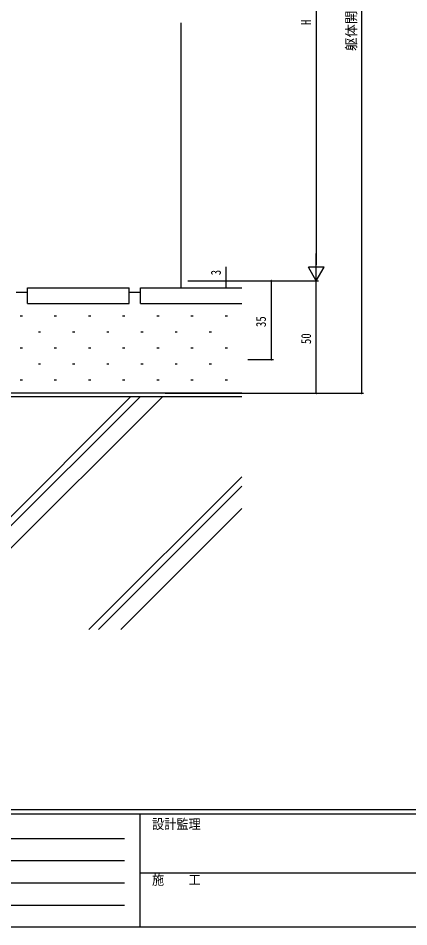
# Model space of a CAD drawing. Units: millimetres, scale not verified. Extents: x -1514 to 567, y -403 to 403.
# Drawn here: x -248.6 to -75.5, y -403 to 0.3 of the extents above; entities that cross this region are included whole.
import ezdxf
from ezdxf.enums import TextEntityAlignment as Align

# ---------------------------------------------------------------- set-up
doc = ezdxf.new("R2010")
doc.units = ezdxf.units.MM
doc.header["$LTSCALE"] = 2
for name, color, linetype in [('0-5_YKK_D', 6, 'Continuous'), ('0-6_YKK_ZWAK', 7, 'Continuous'), ('0-7_YSS_K', 3, 'Continuous')]:
    doc.layers.add(name, color=color, linetype=linetype)
doc.styles.add('ＭＳ ゴシック', font='')
doc.styles.get('ＭＳ ゴシック').set_extended_font_data('MS Gothic')

msp = doc.modelspace()

# ---------------------------------------------------------------- linework, layer by layer
at = {"layer": '0-5_YKK_D'}
for p, q in [((-96.481, 183.809), (-96.481, -166.187)), ((-116.481, 106.809), (-116.481, -109.214)), ((-116.481, -116.214), (-116.481, -104.089)), ((-156.481, -116.214), (-156.481, -110.028)), ((-116.481, -116.214), (-119.981, -110.152)), ((-173.481, -116.214), (-115.481, -116.214)), ((-173.481, -116.214), (-115.481, -116.214)), ((-173.481, -116.214), (-135.481, -116.214)), ((-173.481, -116.214), (-155.481, -116.214)), ((-156.481, -119.357), (-156.481, -116.214)), ((-136.481, -116.214), (-136.481, -151.191)), ((-116.481, -166.187), (-116.481, -116.214)), ((-173.481, -119.357), (-155.481, -119.357)), ((-146.791, -151.191), (-135.481, -151.191)), ((-183.481, -166.187), (-95.481, -166.187)), ((-145.824, -166.187), (-115.481, -166.187))]:
    msp.add_line(p, q, dxfattribs=at)
msp.add_lwpolyline([(-116.481, -116.214), (-112.981, -110.152), (-119.981, -110.152)], dxfattribs=at)
for centre, start, end in [((-156.481, -116.214), 90, 270), ((-156.481, -116.214), 270, 90), ((-136.481, -116.214), 90, 270), ((-136.481, -116.214), 270, 90), ((-156.481, -119.357), 90, 270), ((-156.481, -119.357), 270, 90), ((-136.481, -151.191), 90, 270), ((-136.481, -151.191), 270, 90), ((-116.481, -166.187), 90, 270), ((-116.481, -166.187), 270, 90), ((-96.481, -166.187), 90, 270), ((-96.481, -166.187), 270, 90)]:
    msp.add_arc(centre, 0.106, start, end, dxfattribs=at)
at = {"layer": '0-6_YKK_ZWAK'}
for p, q in [((537.3, -351), (-562.7, -351)), ((483.3, -353), (-562.7, -353)), ((-194.7, -353), (-194.7, -403)), ((-556.13, -363.732), (-201.57, -363.732)), ((-556.13, -373.63), (-201.57, -373.63)), ((-194.7, -378.999), (-10.7, -378.999)), ((-556.13, -383.528), (-201.57, -383.528)), ((-556.13, -393.426), (-201.57, -393.426)), ((-562.7, -403), (483.3, -403))]:
    msp.add_line(p, q, dxfattribs=at)
at = {"layer": '0-7_YSS_K'}
for p, q in [((-176.481, -1.691), (-176.481, -119.357)), ((-244.484, -126.357), (-244.484, -119.357)), ((-244.484, -119.357), (-199.484, -119.357)), ((-199.484, -126.357), (-199.484, -119.357)), ((-194.484, -126.357), (-194.484, -119.357)), ((-194.484, -119.357), (-149.484, -119.357)), ((-249.484, -121.357), (-244.484, -121.357)), ((-199.484, -121.357), (-194.484, -121.357)), ((-244.484, -126.357), (-199.484, -126.357)), ((-194.484, -126.357), (-149.484, -126.357)), ((-247.775, -131.84), (-246.775, -131.84)), ((-232.625, -131.84), (-231.625, -131.84)), ((-217.475, -131.84), (-216.475, -131.84)), ((-202.325, -131.84), (-201.325, -131.84)), ((-187.175, -131.84), (-186.175, -131.84)), ((-172.025, -131.84), (-171.025, -131.84)), ((-156.875, -131.84), (-155.875, -131.84)), ((-239.7, -138.915), (-238.7, -138.915)), ((-224.55, -138.915), (-223.55, -138.915)), ((-209.4, -138.915), (-208.4, -138.915)), ((-194.25, -138.915), (-193.25, -138.915)), ((-179.1, -138.915), (-178.1, -138.915)), ((-163.95, -138.915), (-162.95, -138.915)), ((-247.775, -145.99), (-246.775, -145.99)), ((-232.625, -145.99), (-231.625, -145.99)), ((-217.475, -145.99), (-216.475, -145.99)), ((-202.325, -145.99), (-201.325, -145.99)), ((-187.175, -145.99), (-186.175, -145.99)), ((-172.025, -145.99), (-171.025, -145.99)), ((-156.875, -145.99), (-155.875, -145.99)), ((-239.7, -153.065), (-238.7, -153.065)), ((-224.55, -153.065), (-223.55, -153.065)), ((-209.4, -153.065), (-208.4, -153.065)), ((-194.25, -153.065), (-193.25, -153.065)), ((-179.1, -153.065), (-178.1, -153.065)), ((-163.95, -153.065), (-162.95, -153.065)), ((-247.775, -160.14), (-246.775, -160.14)), ((-232.625, -160.14), (-231.625, -160.14)), ((-217.475, -160.14), (-216.475, -160.14)), ((-202.325, -160.14), (-201.325, -160.14)), ((-187.175, -160.14), (-186.175, -160.14)), ((-172.025, -160.14), (-171.025, -160.14)), ((-156.875, -160.14), (-155.875, -160.14)), ((-149.484, -166.187), (-492.7, -166.187)), ((-149.484, -167.687), (-492.7, -167.687)), ((-198.818, -167.687), (-302.131, -271)), ((-194.575, -167.687), (-297.888, -271)), ((-184.676, -167.687), (-287.988, -271)), ((-149.484, -203.206), (-217.278, -271)), ((-149.484, -207.449), (-213.035, -271)), ((-149.484, -217.348), (-203.136, -271))]:
    msp.add_line(p, q, dxfattribs=at)

# ---------------------------------------------------------------- texts
at = {"layer": '0-5_YKK_D', "style": 'ＭＳ ゴシック'}
msp.add_text('躯体開口高=H+120', height=4.399, rotation=90, dxfattribs=at).set_placement((-97.481, -14.289), align=Align.BOTTOM_LEFT)
at = {"layer": '0-5_YKK_D', "style": 'ＭＳ ゴシック', "width": 0.8}
for s, p in [('H', (-117.481, -2.749)), ('3', (-157.481, -113.782)), ('35', (-137.481, -136.772)), ('50', (-117.481, -144.331))]:
    msp.add_text(s, height=4.399, rotation=90, dxfattribs=at).set_placement(p, align=Align.BOTTOM_LEFT)
at = {"layer": '0-6_YKK_ZWAK', "style": 'ＭＳ ゴシック', "width": 0.9}
for s, p in [('設計監理', (-189.315, -360.904)), ('施\u3000\u3000工', (-189.315, -385.649))]:
    msp.add_text(s, height=4.399, dxfattribs=at).set_placement(p, align=Align.BOTTOM_LEFT)

doc.saveas('drawing.dxf')
